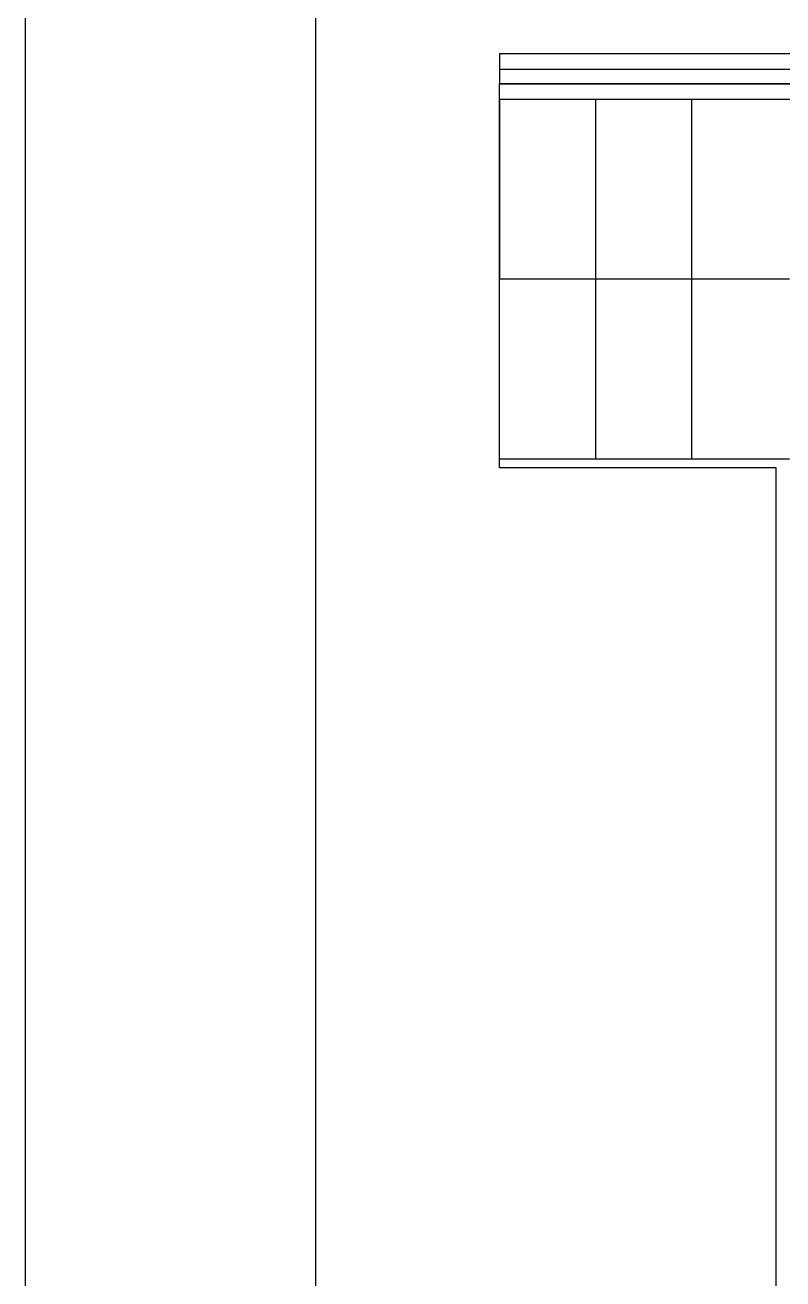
# Model space of a CAD drawing. Header units: millimetres. Extents: x 2377 to 4712, y -254 to 3188.
# Drawn here: x 4288.9 to 4328.1, y 1844.9 to 1909.8 of the extents above; entities that cross this region are included whole.
import ezdxf

# ---------------------------------------------------------------- set-up
doc = ezdxf.new("R2010")
doc.units = ezdxf.units.MM

msp = doc.modelspace()

# ---------------------------------------------------------------- linework, layer by layer
for p, q in [((4288.87, 1974.708), (4288.87, 1677.708)), ((4303.92, 1697.708), (4303.92, 1959.708)), ((4313.421, 1908.327), (4313.421, 1906.737)), ((4313.421, 1908.327), (4353.178, 1908.327)), ((4313.421, 1907.524), (4336.356, 1907.524)), ((4313.421, 1907.524), (4352.114, 1907.524)), ((4313.421, 1907.524), (4352.1, 1907.524)), ((4336.356, 1906.754), (4313.421, 1906.754)), ((4313.421, 1906.754), (4352.1, 1906.754)), ((4313.423, 1905.96), (4313.421, 1906.754)), ((4313.423, 1886.877), (4313.423, 1905.96)), ((4313.423, 1905.96), (4328.431, 1905.96)), ((4313.423, 1905.96), (4313.423, 1896.657)), ((4313.423, 1905.959), (4353.178, 1905.959)), ((4318.4, 1887.354), (4318.4, 1905.96)), ((4323.377, 1887.354), (4323.377, 1905.96)), ((4313.423, 1896.657), (4328.431, 1896.657)), ((4313.423, 1886.877), (4313.423, 1887.354)), ((4313.423, 1887.354), (4328.431, 1887.354)), ((4313.423, 1887.354), (4318.4, 1887.354)), ((4327.735, 1886.877), (4313.423, 1886.877)), ((4318.4, 1887.354), (4323.377, 1887.354)), ((4327.735, 1773.972), (4327.735, 1886.878))]:
    msp.add_line(p, q)

doc.saveas('drawing.dxf')
